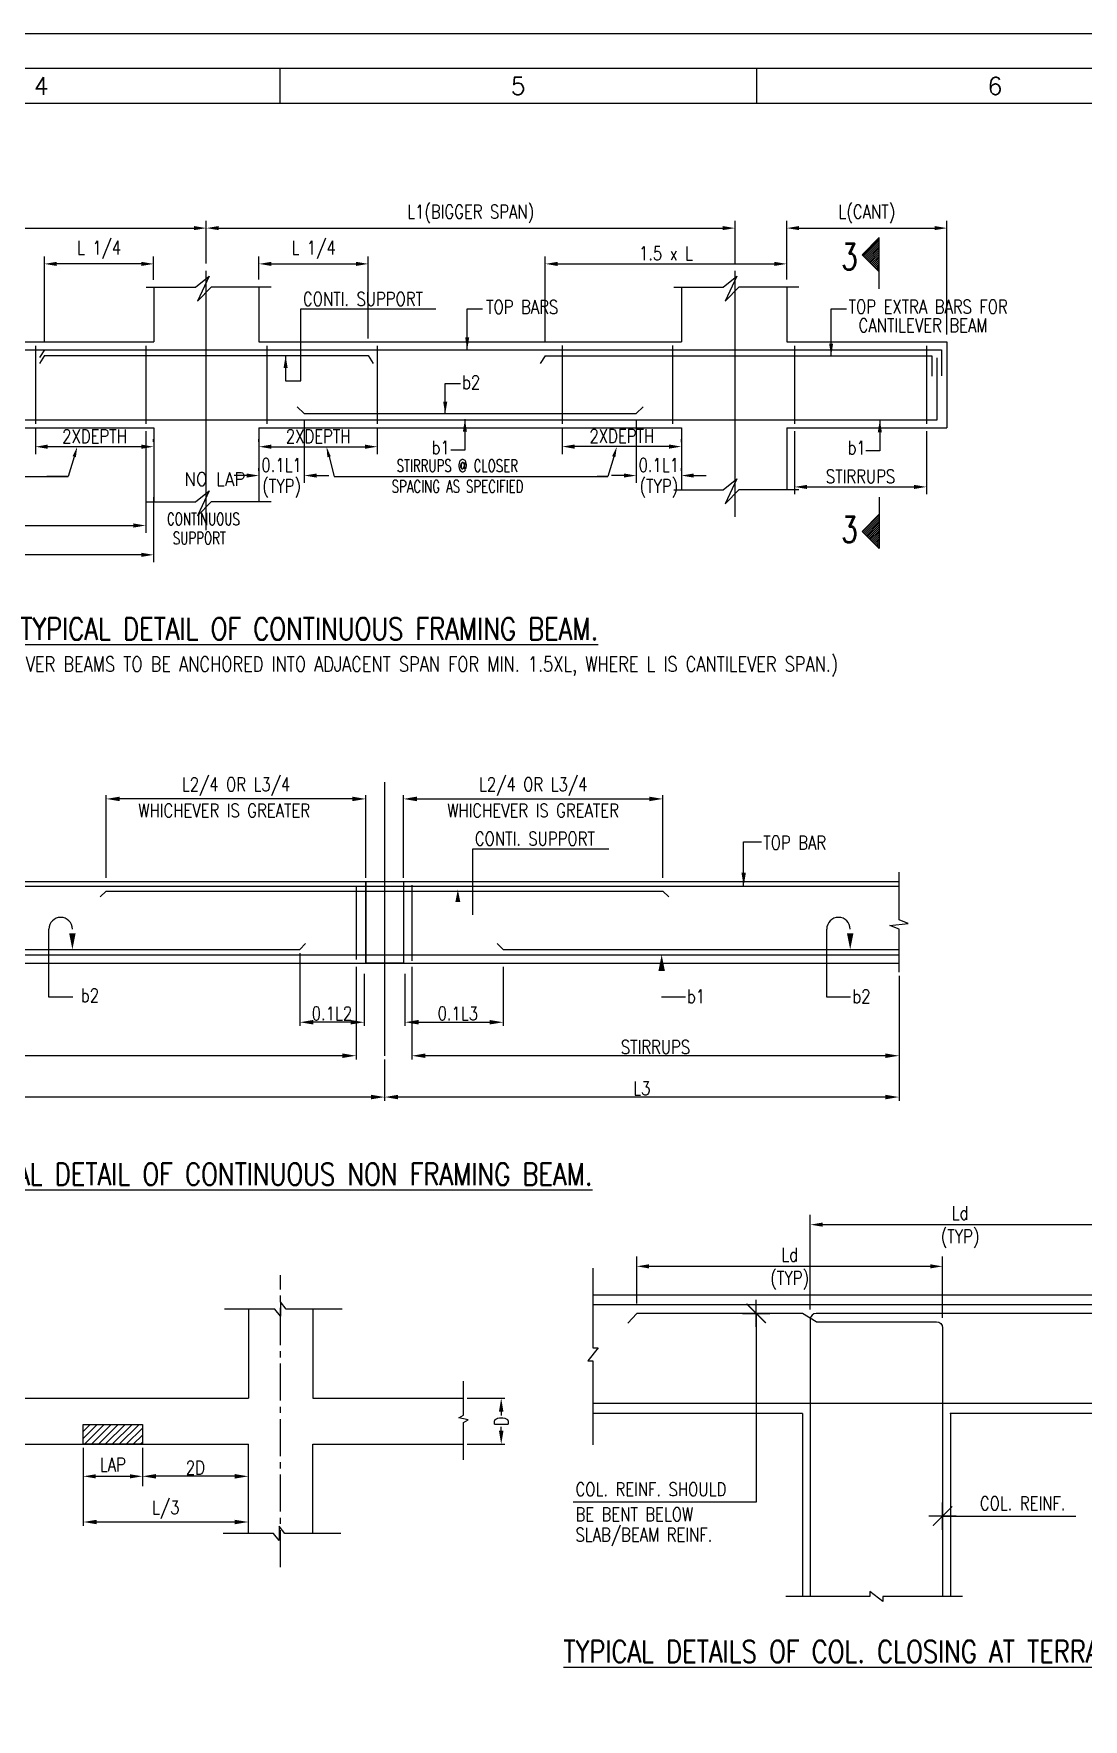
# Model space of a CAD drawing. Extents: x 455722 to 896904, y -439105 to -272741.
# Drawn here: x 545775 to 567041, y -306901 to -272741 of the extents above; entities that cross this region are included whole.
import ezdxf
from ezdxf.enums import TextEntityAlignment as Align
from ezdxf.lldxf.tags import DXFTag

# ---------------------------------------------------------------- set-up
doc = ezdxf.new("R2010")
doc.units = 0
doc.header["$LTSCALE"] = 500
doc.header["$MEASUREMENT"] = 0
doc.linetypes.add('CENTER2', pattern=[1.125, 0.75, -0.125, 0.125, -0.125])
doc.layers.get('DEFPOINTS').update_dxf_attribs({"color": 4})
for name, color, linetype in [('08', 4, 'Continuous'), ('BEAM', 4, 'Continuous'), ('BRAKE LINE', 8, 'Continuous'), ('CEN', 8, 'CENTER'), ('col & circal', 8, 'CENTER2'), ('CUTOUT2', 9, 'Continuous'), ('DIM', 5, 'Continuous'), ('hat', 8, 'Continuous'), ('LINK', 2, 'Continuous'), ('NO. SECTION', 1, 'Continuous'), ('PNA', 10, 'Continuous'), ('S-COLUMN', 1, 'Continuous'), ('S-CONCRET LINE', 4, 'Continuous'), ('S-DIM-1', 5, 'Continuous'), ('S-REINFORCEMENT', 6, 'Continuous'), ('S-SCHEDULE', 2, 'Continuous'), ('S-TEXT-1', 4, 'Continuous'), ('S-TITLE', 6, 'Continuous'), ('TEXT1', 2, 'Continuous'), ('TXT', 4, 'Continuous')]:
    doc.layers.add(name, color=color, linetype=linetype)
doc.styles.add('ROMANS', font='simplex.shx', dxfattribs={"width": 0.8, "height": 275, "bigfont": 'bigfont.shx'})
doc.styles.add('ROMENT', font='simplex.shx', dxfattribs={"bigfont": 'bigfont.shx'})
tags = doc.linetypes.add('CENTER', pattern=[2, 1.25, -0.25, 0.25, -0.25]).pattern_tags.tags
tags[10:11] = [DXFTag(74, 4), DXFTag(75, 0), DXFTag(340, '0'), DXFTag(46, 1.0), DXFTag(50, 0.0), DXFTag(44, 0.0), DXFTag(45, 0.0)]
tags[8:9] = [DXFTag(74, 4), DXFTag(75, 0), DXFTag(340, '0'), DXFTag(46, 1.0), DXFTag(50, 0.0), DXFTag(44, 0.0), DXFTag(45, 0.0)]
tags[6:7] = [DXFTag(74, 4), DXFTag(75, 0), DXFTag(340, '0'), DXFTag(46, 1.0), DXFTag(50, 0.0), DXFTag(44, 0.0), DXFTag(45, 0.0)]
tags[4:5] = [DXFTag(74, 4), DXFTag(75, 0), DXFTag(340, '0'), DXFTag(46, 1.0), DXFTag(50, 0.0), DXFTag(44, 0.0), DXFTag(45, 0.0)]
doc.dimstyles.new('Copy of INT2TIMES', dxfattribs={"dimtxt": 300, "dimasz": 275, "dimexe": 75, "dimexo": 75, "dimgap": 40, "dimtad": 1, "dimdec": 0, "dimlfac": 0.5, "dimrnd": 5, "dimzin": 0, "dimdsep": 46, "dimtxsty": 'ROMANS', "dimcen": -1, "dimclrd": 5, "dimclre": 5, "dimclrt": 4, "dimadec": 0, "dimazin": 0, "dimtfac": 1, "dimtdec": 0, "dimtix": 1, "dimtofl": 0, "dimtmove": 2, "dimatfit": 3, "dimfxl": 0, "dimtolj": 1, "dimtzin": 0, "dimarcsym": 0})
doc.dimstyles.new('dim100', dxfattribs={"dimtxt": 250, "dimasz": 250, "dimexe": 200, "dimexo": 200, "dimgap": 100, "dimtad": 1, "dimdec": 0, "dimzin": 0, "dimdsep": 46, "dimtxsty": 'ROMANS', "dimcen": 0, "dimclrd": 5, "dimclre": 5, "dimclrt": 4, "dimadec": 0, "dimazin": 0, "dimtfac": 1, "dimtdec": 0, "dimtix": 1, "dimtofl": 0, "dimtmove": 2, "dimatfit": 3, "dimfxl": 0, "dimtolj": 1, "dimtzin": 0, "dimlwd": -1, "dimlwe": -1, "dimarcsym": 0})
doc.dimstyles.new('dim25', dxfattribs={"dimtxt": 250, "dimasz": 250, "dimexe": 200, "dimexo": 200, "dimgap": 100, "dimtad": 1, "dimdec": 0, "dimlfac": 0.25, "dimzin": 0, "dimdsep": 46, "dimtxsty": 'ROMANS', "dimcen": 0, "dimclrd": 5, "dimclre": 5, "dimclrt": 4, "dimadec": 0, "dimazin": 0, "dimtfac": 1, "dimtdec": 0, "dimtix": 1, "dimtofl": 0, "dimtmove": 2, "dimatfit": 3, "dimfxl": 0, "dimtolj": 1, "dimtzin": 0, "dimlwd": -1, "dimlwe": -1, "dimarcsym": 0})
doc.dimstyles.new('INT$7', dxfattribs={"dimtxt": 9, "dimasz": 8, "dimexe": 8, "dimexo": 3, "dimgap": 2, "dimtad": 1, "dimdec": 0, "dimzin": 0, "dimdsep": 46, "dimtxsty": 'ROMANS', "dimblk": 'DIMTICK', "dimcen": -0.25, "dimclrd": 5, "dimclre": 5, "dimclrt": 4, "dimadec": 0, "dimazin": 0, "dimtfac": 1, "dimtdec": 0, "dimtix": 1, "dimtofl": 0, "dimtmove": 2, "dimatfit": 3, "dimldrblk": 'DIMTICK', "dimfxl": 0, "dimtolj": 1, "dimtzin": 0, "dimarcsym": 0})
doc.dimstyles.new('INT1', dxfattribs={"dimtxt": 250, "dimasz": 250, "dimexe": 150, "dimexo": 60, "dimgap": 75, "dimtad": 1, "dimdec": 0, "dimzin": 0, "dimdsep": 46, "dimtxsty": 'ROMANS', "dimcen": -250, "dimclrd": 5, "dimclre": 5, "dimclrt": 4, "dimadec": 0, "dimazin": 0, "dimtfac": 1, "dimtdec": 0, "dimtix": 1, "dimtofl": 0, "dimtmove": 2, "dimatfit": 3, "dimfxl": 0, "dimtolj": 1, "dimtzin": 0, "dimarcsym": 0})

# ---------------------------------------------------------------- blocks, each defined once
blk = doc.blocks.new('A1')
at = {"flags": 128}
blk.add_lwpolyline([(0, 0), (82779, 0), (82779, 58231), (0, 58231)], close=True, dxfattribs=at)
at = {"layer": 'PNA'}
for p, q in [((27921, 57739), (27921, 57247)), ((34655, 57739), (34655, 57247))]:
    blk.add_line(p, q, dxfattribs=at)
at = {"layer": 'PNA', "color": 1}
for points in [[(984, 492), (82287, 492), (82287, 57739), (984, 57739)], [(1969, 984), (81794, 984), (81794, 57247), (1969, 57247)]]:
    blk.add_lwpolyline(points, close=True, dxfattribs=at)
at = {"layer": 'PNA', "style": 'ROMANS'}
for s, p in [('4', (24555, 57493)), ('5', (31289, 57493)), ('6', (38023, 57493))]:
    blk.add_text(s, height=246, dxfattribs=at).set_placement(p, align=Align.MIDDLE)
blk = doc.blocks.new('*D18')
at = {"layer": 'DEFPOINTS', "color": 0, "ltscale": 2}
for p in [(536346, -292942), (552884, -293454), (536346, -294291)]:
    blk.add_point(p, dxfattribs=at)
at = {"layer": 'DIM', "color": 5, "lineweight": -2, "ltscale": 2}
for p, q in [((536346, -293017), (536346, -294366)), ((552884, -293529), (552884, -294366)), ((552609, -294291), (536621, -294291))]:
    blk.add_line(p, q, dxfattribs=at)
at = {"layer": 'DIM', "color": 5, "ltscale": 2}
for points in [[(536621, -294245), (536621, -294337), (536346, -294291)], [(552609, -294245), (552609, -294337), (552884, -294291)]]:
    blk.add_solid(points, dxfattribs=at)
at = {"layer": 'DIM', "color": 4, "ltscale": 2, "insert": (544615, -294114), "char_height": 275, "attachment_point": 5, "style": 'ROMANS'}
blk.add_mtext('\\A1;L2', dxfattribs=at)
blk = doc.blocks.new('*D19')
at = {"layer": 'DEFPOINTS', "color": 0, "ltscale": 2}
for p in [(536945, -291526), (552305, -291575), (536945, -293454)]:
    blk.add_point(p, dxfattribs=at)
at = {"layer": 'DIM', "color": 5, "lineweight": -2, "ltscale": 2}
for p, q in [((536945, -291601), (536945, -293529)), ((552305, -291650), (552305, -293529)), ((552030, -293454), (537220, -293454))]:
    blk.add_line(p, q, dxfattribs=at)
at = {"layer": 'DIM', "color": 5, "ltscale": 2}
for points in [[(537220, -293408), (537220, -293499), (536945, -293454)], [(552030, -293408), (552030, -293499), (552305, -293454)]]:
    blk.add_solid(points, dxfattribs=at)
at = {"layer": 'DIM', "color": 4, "ltscale": 2, "insert": (544625, -293276), "char_height": 275, "attachment_point": 5, "style": 'ROMANS'}
blk.add_mtext('\\A1;STIRRUPS', dxfattribs=at)
blk = doc.blocks.new('*D20')
at = {"layer": 'DEFPOINTS', "color": 0, "ltscale": 2}
for p in [(553297, -291718), (555287, -291575), (555287, -292775)]:
    blk.add_point(p, dxfattribs=at)
at = {"layer": 'DIM', "color": 5, "lineweight": -2, "ltscale": 2}
for p, q in [((555287, -291650), (555287, -292850)), ((553297, -291793), (553297, -292850)), ((553572, -292775), (555012, -292775))]:
    blk.add_line(p, q, dxfattribs=at)
at = {"layer": 'DIM', "color": 5, "ltscale": 2}
for points in [[(553572, -292729), (553572, -292820), (553297, -292775)], [(555012, -292729), (555012, -292820), (555287, -292775)]]:
    blk.add_solid(points, dxfattribs=at)
at = {"layer": 'DIM', "color": 4, "ltscale": 2, "insert": (554292, -292597), "char_height": 275, "attachment_point": 5, "style": 'ROMANS'}
blk.add_mtext('\\A1;{\\A1; 0.1L3}', dxfattribs=at)
blk = doc.blocks.new('*D21')
at = {"layer": 'DEFPOINTS', "color": 0, "ltscale": 2}
for p in [(551164, -291299), (552471, -291718), (551164, -292775)]:
    blk.add_point(p, dxfattribs=at)
at = {"layer": 'DIM', "color": 5, "lineweight": -2, "ltscale": 2}
for p, q in [((551164, -291374), (551164, -292850)), ((552471, -291793), (552471, -292850)), ((552196, -292775), (551439, -292775))]:
    blk.add_line(p, q, dxfattribs=at)
at = {"layer": 'DIM', "color": 5, "ltscale": 2}
for points in [[(551439, -292729), (551439, -292820), (551164, -292775)], [(552196, -292729), (552196, -292820), (552471, -292775)]]:
    blk.add_solid(points, dxfattribs=at)
at = {"layer": 'DIM', "color": 4, "ltscale": 2, "insert": (551817, -292597), "char_height": 275, "attachment_point": 5, "style": 'ROMANS'}
blk.add_mtext('\\A1;{\\A1;0.1L2}', dxfattribs=at)
blk = doc.blocks.new('*D22')
at = {"layer": 'DEFPOINTS', "color": 0, "ltscale": 2}
for p in [(553437, -291575), (563308, -291757), (553437, -293454)]:
    blk.add_point(p, dxfattribs=at)
at = {"layer": 'DIM', "color": 5, "lineweight": -2, "ltscale": 2}
for p, q in [((553437, -291650), (553437, -293529)), ((563308, -291832), (563308, -293529)), ((563033, -293454), (553712, -293454))]:
    blk.add_line(p, q, dxfattribs=at)
at = {"layer": 'DIM', "color": 5, "ltscale": 2}
for points in [[(553712, -293408), (553712, -293499), (553437, -293454)], [(563033, -293408), (563033, -293499), (563308, -293454)]]:
    blk.add_solid(points, dxfattribs=at)
at = {"layer": 'DIM', "color": 4, "ltscale": 2, "insert": (558373, -293276), "char_height": 275, "attachment_point": 5, "style": 'ROMANS'}
blk.add_mtext('\\A1;STIRRUPS', dxfattribs=at)
blk = doc.blocks.new('*D23')
at = {"layer": 'DEFPOINTS', "color": 0, "ltscale": 2}
for p in [(563308, -291757), (552884, -293454), (552884, -294291)]:
    blk.add_point(p, dxfattribs=at)
at = {"layer": 'DIM', "color": 5, "lineweight": -2, "ltscale": 2}
for p, q in [((563308, -291832), (563308, -294366)), ((552884, -293529), (552884, -294366)), ((563033, -294291), (553159, -294291))]:
    blk.add_line(p, q, dxfattribs=at)
at = {"layer": 'DIM', "color": 5, "ltscale": 2}
for points in [[(553159, -294245), (553159, -294337), (552884, -294291)], [(563033, -294245), (563033, -294337), (563308, -294291)]]:
    blk.add_solid(points, dxfattribs=at)
at = {"layer": 'DIM', "color": 4, "ltscale": 2, "insert": (558096, -294114), "char_height": 275, "attachment_point": 5, "style": 'ROMANS'}
blk.add_mtext('\\A1;L3', dxfattribs=at)
blk = doc.blocks.new('*D31')
at = {"layer": 'DEFPOINTS', "color": 0}
for p in [(547244, -288249), (547244, -289921), (552504, -289921)]:
    blk.add_point(p, dxfattribs=at)
at = {"layer": 'TXT', "color": 5, "lineweight": -2}
for p, q in [((547244, -289846), (547244, -288174)), ((552229, -288249), (547519, -288249)), ((552504, -289846), (552504, -288174))]:
    blk.add_line(p, q, dxfattribs=at)
at = {"layer": 'TXT', "color": 5}
for points in [[(547519, -288203), (547519, -288295), (547244, -288249)], [(552229, -288203), (552229, -288295), (552504, -288249)]]:
    blk.add_solid(points, dxfattribs=at)
at = {"layer": 'TXT', "color": 4, "insert": (549874, -288000), "char_height": 275, "attachment_point": 5, "style": 'ROMANS'}
blk.add_mtext('\\A1;L2/4 OR L3/4', dxfattribs=at)
blk = doc.blocks.new('*D32')
at = {"layer": 'DEFPOINTS', "color": 0, "ltscale": 2}
for p in [(558524, -288249), (553264, -289921), (558524, -289921)]:
    blk.add_point(p, dxfattribs=at)
at = {"layer": 'DIM', "color": 5, "lineweight": -2, "ltscale": 2}
for p, q in [((553264, -289846), (553264, -288174)), ((553539, -288249), (558249, -288249)), ((558524, -289846), (558524, -288174))]:
    blk.add_line(p, q, dxfattribs=at)
at = {"layer": 'DIM', "color": 5, "ltscale": 2}
for points in [[(553539, -288203), (553539, -288295), (553264, -288249)], [(558249, -288203), (558249, -288295), (558524, -288249)]]:
    blk.add_solid(points, dxfattribs=at)
at = {"layer": 'DIM', "color": 4, "ltscale": 2, "insert": (555894, -288000), "char_height": 275, "attachment_point": 5, "style": 'ROMANS'}
blk.add_mtext('\\A1;L2/4 OR L3/4', dxfattribs=at)
blk = doc.blocks.new('*D67')
at = {"layer": 'DEFPOINTS', "color": 0}
for p in [(559984, -276681), (549272, -277550), (559984, -277550)]:
    blk.add_point(p, dxfattribs=at)
at = {"layer": 'DIM', "color": 5, "lineweight": -2}
for p, q in [((549272, -277400), (549272, -276531)), ((549522, -276681), (559734, -276681)), ((559984, -277400), (559984, -276531))]:
    blk.add_line(p, q, dxfattribs=at)
at = {"layer": 'DIM', "color": 5}
for points in [[(549522, -276639), (549522, -276722), (549272, -276681)], [(559734, -276639), (559734, -276722), (559984, -276681)]]:
    blk.add_solid(points, dxfattribs=at)
at = {"layer": 'DIM', "color": 4, "insert": (554628, -276396), "char_height": 275, "attachment_point": 5, "style": 'ROMANS'}
blk.add_mtext('\\A1;L1(BIGGER SPAN)', dxfattribs=at)
blk = doc.blocks.new('*D68')
at = {"layer": 'DEFPOINTS', "color": 0}
for p in [(552554, -277406), (550339, -277872), (552554, -279066)]:
    blk.add_point(p, dxfattribs=at)
at = {"layer": 'DIM', "color": 5, "lineweight": -2}
for p, q in [((550339, -277722), (550339, -277256)), ((552554, -278916), (552554, -277256)), ((550589, -277406), (552304, -277406))]:
    blk.add_line(p, q, dxfattribs=at)
at = {"layer": 'DIM', "color": 5}
for points in [[(550589, -277365), (550589, -277448), (550339, -277406)], [(552304, -277365), (552304, -277448), (552554, -277406)]]:
    blk.add_solid(points, dxfattribs=at)
at = {"layer": 'DIM', "color": 4, "insert": (551446, -277122), "char_height": 275, "attachment_point": 5, "style": 'ROMANS'}
blk.add_mtext('\\A1;L 1/4', dxfattribs=at)
blk = doc.blocks.new('*D70')
at = {"layer": 'DEFPOINTS', "color": 0}
for p in [(545990, -277406), (548205, -277879), (545990, -279146)]:
    blk.add_point(p, dxfattribs=at)
at = {"layer": 'DIM', "color": 5, "lineweight": -2}
for p, q in [((545990, -278996), (545990, -277256)), ((548205, -277729), (548205, -277256)), ((547955, -277406), (546240, -277406))]:
    blk.add_line(p, q, dxfattribs=at)
at = {"layer": 'DIM', "color": 5}
for points in [[(546240, -277365), (546240, -277448), (545990, -277406)], [(547955, -277365), (547955, -277448), (548205, -277406)]]:
    blk.add_solid(points, dxfattribs=at)
at = {"layer": 'DIM', "color": 4, "insert": (547098, -277122), "char_height": 275, "attachment_point": 5, "style": 'ROMANS'}
blk.add_mtext('\\A1;L 1/4', dxfattribs=at)
blk = doc.blocks.new('*D71')
at = {"layer": 'DEFPOINTS', "color": 0}
for p in [(539067, -281983), (548205, -281983), (539067, -283302)]:
    blk.add_point(p, dxfattribs=at)
at = {"layer": 'DIM', "color": 5, "lineweight": -2}
for p, q in [((539067, -282133), (539067, -283452)), ((548205, -282133), (548205, -283452)), ((547955, -283302), (539317, -283302))]:
    blk.add_line(p, q, dxfattribs=at)
at = {"layer": 'DIM', "color": 5}
for points in [[(539317, -283261), (539317, -283344), (539067, -283302)], [(547955, -283261), (547955, -283344), (548205, -283302)]]:
    blk.add_solid(points, dxfattribs=at)
at = {"layer": 'DIM', "color": 4, "insert": (543636, -283090), "char_height": 275, "attachment_point": 5, "style": 'ROMANS'}
blk.add_mtext('\\A1;CLEAR SPAN', dxfattribs=at)
blk = doc.blocks.new('*D72')
at = {"layer": 'DEFPOINTS', "color": 0}
for p in [(539227, -280648), (548045, -280648), (548045, -282708)]:
    blk.add_point(p, dxfattribs=at)
at = {"layer": 'DIM', "color": 5, "lineweight": -2}
for p, q in [((539227, -280798), (539227, -282858)), ((548045, -280798), (548045, -282858)), ((539477, -282708), (547795, -282708))]:
    blk.add_line(p, q, dxfattribs=at)
at = {"layer": 'DIM', "color": 5}
for points in [[(539477, -282666), (539477, -282750), (539227, -282708)], [(547795, -282666), (547795, -282750), (548045, -282708)]]:
    blk.add_solid(points, dxfattribs=at)
at = {"layer": 'DIM', "color": 4, "insert": (543636, -282496), "char_height": 275, "attachment_point": 5, "style": 'ROMANS'}
blk.add_mtext('\\A1;STIRRUPS', dxfattribs=at)
blk = doc.blocks.new('*D75')
at = {"layer": 'DEFPOINTS', "color": 0}
for p in [(545808, -280577), (545808, -281111), (548205, -281165)]:
    blk.add_point(p, dxfattribs=at)
at = {"layer": 'DIM', "color": 5, "lineweight": -2}
for p, q in [((545808, -280727), (545808, -281261)), ((547955, -281111), (546058, -281111)), ((548205, -281015), (548205, -280961))]:
    blk.add_line(p, q, dxfattribs=at)
at = {"layer": 'DIM', "color": 5}
for points in [[(546058, -281069), (546058, -281153), (545808, -281111)], [(547955, -281069), (547955, -281153), (548205, -281111)]]:
    blk.add_solid(points, dxfattribs=at)
at = {"layer": 'DIM', "color": 4, "insert": (547007, -280899), "char_height": 275, "attachment_point": 5, "style": 'ROMANS'}
blk.add_mtext('\\A1;2XDEPTH', dxfattribs=at)
blk = doc.blocks.new('*D76')
at = {"layer": 'DEFPOINTS', "color": 0}
for p in [(549272, -276681), (538001, -277550), (549272, -277550)]:
    blk.add_point(p, dxfattribs=at)
at = {"layer": 'DIM', "color": 5, "lineweight": -2}
for p, q in [((538001, -277400), (538001, -276531)), ((538251, -276681), (549022, -276681)), ((549272, -277400), (549272, -276531))]:
    blk.add_line(p, q, dxfattribs=at)
at = {"layer": 'DIM', "color": 5}
for points in [[(538251, -276639), (538251, -276722), (538001, -276681)], [(549022, -276639), (549022, -276722), (549272, -276681)]]:
    blk.add_solid(points, dxfattribs=at)
at = {"layer": 'DIM', "color": 4, "insert": (543636, -276468), "char_height": 275, "attachment_point": 5, "style": 'ROMANS'}
blk.add_mtext('\\A1;L2', dxfattribs=at)
blk = doc.blocks.new('*D77')
at = {"layer": 'DEFPOINTS', "color": 0}
for p in [(564279, -276681), (561031, -277872), (564279, -278984)]:
    blk.add_point(p, dxfattribs=at)
at = {"layer": 'DIM', "color": 5, "lineweight": -2}
for p, q in [((561031, -277722), (561031, -276531)), ((561281, -276681), (564029, -276681)), ((564279, -278834), (564279, -276531))]:
    blk.add_line(p, q, dxfattribs=at)
at = {"layer": 'DIM', "color": 5}
for points in [[(561281, -276639), (561281, -276722), (561031, -276681)], [(564029, -276639), (564029, -276722), (564279, -276681)]]:
    blk.add_solid(points, dxfattribs=at)
at = {"layer": 'DIM', "color": 4, "insert": (562655, -276396), "char_height": 275, "attachment_point": 5, "style": 'ROMANS'}
blk.add_mtext('\\A1;L(CANT)', dxfattribs=at)
blk = doc.blocks.new('*D78')
at = {"layer": 'DEFPOINTS', "color": 0}
for p in [(561191, -280648), (563864, -280648), (563864, -281926)]:
    blk.add_point(p, dxfattribs=at)
at = {"layer": 'DIM', "color": 5, "lineweight": -2}
for p, q in [((561191, -280798), (561191, -282076)), ((563864, -280798), (563864, -282076)), ((561441, -281926), (563614, -281926))]:
    blk.add_line(p, q, dxfattribs=at)
at = {"layer": 'DIM', "color": 5}
for points in [[(561441, -281885), (561441, -281968), (561191, -281926)], [(563614, -281885), (563614, -281968), (563864, -281926)]]:
    blk.add_solid(points, dxfattribs=at)
at = {"layer": 'DIM', "color": 4, "insert": (562528, -281714), "char_height": 275, "attachment_point": 5, "style": 'ROMANS'}
blk.add_mtext('\\A1;STIRRUPS', dxfattribs=at)
blk = doc.blocks.new('*D79')
at = {"layer": 'DEFPOINTS', "color": 0}
for p in [(561031, -277406), (561031, -277872), (556138, -279144)]:
    blk.add_point(p, dxfattribs=at)
at = {"layer": 'DIM', "color": 5, "lineweight": -2}
for p, q in [((556138, -278994), (556138, -277256)), ((561031, -277722), (561031, -277256)), ((556388, -277406), (560781, -277406))]:
    blk.add_line(p, q, dxfattribs=at)
at = {"layer": 'DIM', "color": 5}
for points in [[(556388, -277365), (556388, -277448), (556138, -277406)], [(560781, -277365), (560781, -277448), (561031, -277406)]]:
    blk.add_solid(points, dxfattribs=at)
at = {"layer": 'DIM', "color": 4, "insert": (558584, -277194), "char_height": 275, "attachment_point": 5, "style": 'ROMANS'}
blk.add_mtext('\\A1;1.5 x L', dxfattribs=at)
blk = doc.blocks.new('*D80')
at = {"layer": 'DEFPOINTS', "color": 0}
for p in [(556482, -280575), (556482, -281109), (558898, -281167)]:
    blk.add_point(p, dxfattribs=at)
at = {"layer": 'DIM', "color": 5, "lineweight": -2}
for p, q in [((556482, -280725), (556482, -281259)), ((558648, -281109), (556732, -281109)), ((558898, -281017), (558898, -280959))]:
    blk.add_line(p, q, dxfattribs=at)
at = {"layer": 'DIM', "color": 5}
for points in [[(556732, -281067), (556732, -281151), (556482, -281109)], [(558648, -281067), (558648, -281151), (558898, -281109)]]:
    blk.add_solid(points, dxfattribs=at)
at = {"layer": 'DIM', "color": 4, "insert": (557690, -280896), "char_height": 275, "attachment_point": 5, "style": 'ROMANS'}
blk.add_mtext('\\A1;2XDEPTH', dxfattribs=at)
blk = doc.blocks.new('*D81')
at = {"layer": 'DEFPOINTS', "color": 0}
for p in [(552736, -280577), (552736, -281111), (550339, -281165)]:
    blk.add_point(p, dxfattribs=at)
at = {"layer": 'DIM', "color": 5, "lineweight": -2}
for p, q in [((552736, -280727), (552736, -281261)), ((550339, -281015), (550339, -280961)), ((550589, -281111), (552486, -281111))]:
    blk.add_line(p, q, dxfattribs=at)
at = {"layer": 'DIM', "color": 5}
for points in [[(550589, -281069), (550589, -281153), (550339, -281111)], [(552486, -281069), (552486, -281153), (552736, -281111)]]:
    blk.add_solid(points, dxfattribs=at)
at = {"layer": 'DIM', "color": 4, "insert": (551538, -280899), "char_height": 275, "attachment_point": 5, "style": 'ROMANS'}
blk.add_mtext('\\A1;2XDEPTH', dxfattribs=at)
blk = doc.blocks.new('*D87')
at = {"layer": 'DEFPOINTS', "color": 0}
for p in [(551255, -280438), (550339, -281749), (551255, -281696)]:
    blk.add_point(p, dxfattribs=at)
at = {"layer": 'DIM', "color": 5, "lineweight": -2}
for p, q in [((551255, -280588), (551255, -281846)), ((550089, -281696), (549839, -281696)), ((550339, -281599), (550339, -281546)), ((551505, -281696), (551755, -281696))]:
    blk.add_line(p, q, dxfattribs=at)
at = {"layer": 'DIM', "color": 5}
for points in [[(550089, -281654), (550089, -281737), (550339, -281696)], [(551505, -281654), (551505, -281737), (551255, -281696)]]:
    blk.add_solid(points, dxfattribs=at)
at = {"layer": 'DIM', "color": 4, "char_height": 275, "style": 'ROMANS'}
for s, insert, attachment_point in [('\\A1;0.1L1', (550797, -281621), 8), ('\\A1;(TYP)', (550797, -281771), 2)]:
    blk.add_mtext(s, dxfattribs=dict(at, insert=insert, attachment_point=attachment_point))
blk = doc.blocks.new('*D88')
at = {"layer": 'DEFPOINTS', "color": 0}
for p in [(557982, -280438), (557982, -281696), (558898, -281749)]:
    blk.add_point(p, dxfattribs=at)
at = {"layer": 'DIM', "color": 5, "lineweight": -2}
for p, q in [((557982, -280588), (557982, -281846)), ((557732, -281696), (557482, -281696)), ((558898, -281599), (558898, -281546)), ((559148, -281696), (559398, -281696))]:
    blk.add_line(p, q, dxfattribs=at)
at = {"layer": 'DIM', "color": 5}
for points in [[(557732, -281654), (557732, -281737), (557982, -281696)], [(559148, -281654), (559148, -281737), (558898, -281696)]]:
    blk.add_solid(points, dxfattribs=at)
at = {"layer": 'DIM', "color": 4, "char_height": 275, "style": 'ROMANS'}
for s, insert, attachment_point in [('\\A1;0.1L1', (558440, -281621), 8), ('\\A1;(TYP)', (558440, -281771), 2)]:
    blk.add_mtext(s, dxfattribs=dict(at, insert=insert, attachment_point=attachment_point))
blk = doc.blocks.new('DIMTICK')
for p, q in [((-1, 0), (1, 0)), ((0, 1), (0, -1))]:
    blk.add_line(p, q)
at = {"color": 2, "const_width": 0.1}
blk.add_lwpolyline([(0.71, 0.71), (-0.71, -0.71)], dxfattribs=at)
blk = doc.blocks.new('*D132')
at = {"layer": 'DEFPOINTS', "color": 0, "ltscale": 2}
for p in [(554483, -300394), (555247, -300394), (554483, -301327)]:
    blk.add_point(p, dxfattribs=at)
at = {"layer": 'DIM', "color": 5, "lineweight": -2, "ltscale": 2}
for p, q in [((554558, -300394), (555322, -300394)), ((555247, -300669), (555247, -300747)), ((555247, -301052), (555247, -300974)), ((554558, -301327), (555322, -301327))]:
    blk.add_line(p, q, dxfattribs=at)
at = {"layer": 'DIM', "color": 5, "ltscale": 2}
for points in [[(555201, -300669), (555293, -300669), (555247, -300394)], [(555201, -301052), (555293, -301052), (555247, -301327)]]:
    blk.add_solid(points, dxfattribs=at)
at = {"layer": 'DIM', "color": 4, "ltscale": 2, "insert": (555247, -300861), "char_height": 275, "attachment_point": 5, "rotation": 90, "style": 'ROMANS'}
blk.add_mtext('\\A1;{D}', dxfattribs=at)
blk = doc.blocks.new('*D133')
at = {"layer": 'DEFPOINTS', "color": 0, "ltscale": 2}
for p in [(547978, -301327), (550123, -301327), (547978, -301977)]:
    blk.add_point(p, dxfattribs=at)
at = {"layer": 'DIM', "color": 5, "lineweight": -2, "ltscale": 2}
for p, q in [((547978, -301402), (547978, -302052)), ((550123, -301402), (550123, -302052)), ((549848, -301977), (548253, -301977))]:
    blk.add_line(p, q, dxfattribs=at)
at = {"layer": 'DIM', "color": 5, "ltscale": 2}
for points in [[(548253, -301931), (548253, -302023), (547978, -301977)], [(549848, -301931), (549848, -302023), (550123, -301977)]]:
    blk.add_solid(points, dxfattribs=at)
at = {"layer": 'DIM', "color": 4, "ltscale": 2, "insert": (549050, -301800), "char_height": 275, "attachment_point": 5, "style": 'ROMANS'}
blk.add_mtext('\\A1;{2D}', dxfattribs=at)
blk = doc.blocks.new('*D134')
at = {"layer": 'DEFPOINTS', "color": 0}
for p in [(546778, -301327), (547978, -301327), (547978, -301977)]:
    blk.add_point(p, dxfattribs=at)
at = {"layer": 'S-DIM-1', "color": 5}
for p, q in [((546778, -301527), (546778, -302177)), ((547978, -301527), (547978, -302177)), ((547028, -301977), (547728, -301977))]:
    blk.add_line(p, q, dxfattribs=at)
for points in [[(547028, -301936), (547028, -302019), (546778, -301977)], [(547728, -301936), (547728, -302019), (547978, -301977)]]:
    blk.add_solid(points, dxfattribs=at)
at = {"layer": 'S-DIM-1', "color": 4, "insert": (547378, -301740), "char_height": 275, "attachment_point": 5, "style": 'ROMANS'}
blk.add_mtext('\\A1;LAP', dxfattribs=at)
blk = doc.blocks.new('*D135')
at = {"layer": 'DEFPOINTS', "color": 0, "ltscale": 2}
for p in [(546778, -301327), (550123, -302102), (546778, -302903)]:
    blk.add_point(p, dxfattribs=at)
at = {"layer": 'DIM', "color": 5, "lineweight": -2, "ltscale": 2}
for p, q in [((546778, -301402), (546778, -302978)), ((550123, -302177), (550123, -302978)), ((549848, -302903), (547053, -302903))]:
    blk.add_line(p, q, dxfattribs=at)
at = {"layer": 'DIM', "color": 5, "ltscale": 2}
for points in [[(547053, -302858), (547053, -302949), (546778, -302903)], [(549848, -302858), (549848, -302949), (550123, -302903)]]:
    blk.add_solid(points, dxfattribs=at)
at = {"layer": 'DIM', "color": 4, "ltscale": 2, "insert": (548450, -302654), "char_height": 275, "attachment_point": 5, "style": 'ROMANS'}
blk.add_mtext('\\A1;L/3', dxfattribs=at)
blk = doc.blocks.new('*D169')
at = {"layer": 'DEFPOINTS', "color": 0}
for p in [(557992, -297722), (557992, -298674), (564189, -298967)]:
    blk.add_point(p, dxfattribs=at)
at = {"layer": 'DIM', "color": 5}
for p, q in [((557992, -298474), (557992, -297522)), ((564189, -298767), (564189, -297522)), ((563939, -297722), (558242, -297722))]:
    blk.add_line(p, q, dxfattribs=at)
for points in [[(558242, -297680), (558242, -297764), (557992, -297722)], [(563939, -297680), (563939, -297764), (564189, -297722)]]:
    blk.add_solid(points, dxfattribs=at)
at = {"layer": 'DIM', "color": 4, "char_height": 275, "style": 'ROMANS'}
for s, insert, attachment_point in [('\\A1;Ld', (561091, -297622), 8), ('\\A1;(TYP)', (561091, -297822), 2)]:
    blk.add_mtext(s, dxfattribs=dict(at, insert=insert, attachment_point=attachment_point))
blk = doc.blocks.new('*D170')
at = {"layer": 'DEFPOINTS', "color": 0}
for p in [(567579, -296877), (561509, -298794), (567579, -298674)]:
    blk.add_point(p, dxfattribs=at)
at = {"layer": 'DIM', "color": 5}
for p, q in [((561509, -298594), (561509, -296677)), ((567579, -298474), (567579, -296677)), ((561759, -296877), (567329, -296877))]:
    blk.add_line(p, q, dxfattribs=at)
for points in [[(561759, -296835), (561759, -296918), (561509, -296877)], [(567329, -296835), (567329, -296918), (567579, -296877)]]:
    blk.add_solid(points, dxfattribs=at)
at = {"layer": 'DIM', "color": 4, "char_height": 275, "style": 'ROMANS'}
for s, insert, attachment_point in [('\\A1;Ld', (564544, -296777), 8), ('\\A1;(TYP)', (564544, -296977), 2)]:
    blk.add_mtext(s, dxfattribs=dict(at, insert=insert, attachment_point=attachment_point))

msp = doc.modelspace()

# ---------------------------------------------------------------- hatches: boundary and pattern name
at = {"layer": 'BEAM'}
h = msp.add_hatch(dxfattribs=at)
h.set_pattern_fill('ANSI31', color=253, scale=800, style=0)
h.set_pattern_definition([(45, (-5104978.86, 1966205.63), (-70.7106781, 70.7106781), [])])
h.paths.add_polyline_path([(546777.682, -300926.243), (546777.682, -301327.354), (547977.682, -301327.354), (547977.682, -300926.243)])
at = {"layer": 'NO. SECTION', "ltscale": 5}
h = msp.add_hatch(dxfattribs=at)
h.set_pattern_fill('ANSI31', color=256, scale=220.680914, angle=90, style=0)
h.set_pattern_definition([(225, (565259.259, -186454.537), (-19.505621, 19.505621), [])])
h.paths.add_polyline_path([(562563.441, -277222.397), (562905.367, -276874.409), (562905.367, -277570.384)])
h = msp.add_hatch(dxfattribs=at)
h.set_pattern_fill('ANSI31', color=256, scale=220.680914, angle=90, style=0)
h.set_pattern_definition([(225, (565259.259, -186792.807), (-19.505621, 19.505621), [])])
h.paths.add_polyline_path([(562563.441, -282828.146), (562905.367, -283176.134), (562905.367, -282480.159)])

# ---------------------------------------------------------------- linework, layer by layer
at = {"layer": '08', "elevation": 0}
msp.add_lwpolyline([(552503.587, -289920.768), (553264.312, -289920.768), (553264.312, -291574.518), (552503.587, -291574.518)], close=True, dxfattribs=at)
at = {"layer": 'BEAM', "elevation": 0}
msp.add_lwpolyline([(546777.682, -300926.243), (547977.682, -300926.243), (547977.682, -301327.354), (546777.682, -301327.354)], close=True, dxfattribs=at)
at = {"layer": 'BRAKE LINE', "ltscale": 2, "elevation": 0}
for points in [[(563307.719, -291756.69), (563307.719, -290886.747), (563122.068, -290814.512), (563493.371, -290773.236), (563307.719, -290701.001), (563307.719, -289731.725)], [(557101.986, -297757.292), (557101.986, -299373.298), (557208.345, -299373.298), (557003.808, -299635.386), (557101.986, -299635.386), (557101.986, -301338.694)], [(564596.484, -304410.281), (562980.478, -304410.281), (562980.478, -304516.64), (562718.39, -304312.103), (562718.39, -304410.281), (561015.082, -304410.281)]]:
    msp.add_lwpolyline(points, dxfattribs=at)
at = {"layer": 'CEN'}
for p, q in [((549272.04, -282805.44), (549272.04, -277549.714)), ((559984.262, -282533.073), (559984.262, -277549.714)), ((552883.949, -287908.771), (552883.949, -293453.641))]:
    msp.add_line(p, q, dxfattribs=at)
at = {"layer": 'col & circal', "linetype": 'CENTER2', "ltscale": 2}
msp.add_line((550777.682, -303816), (550777.682, -297902.864), dxfattribs=at)
at = {"layer": 'CUTOUT2', "linetype": 'Continuous', "elevation": 0}
for points in [[(552024.701, -298587.822), (550890.167, -298587.798), (550777.682, -298442.2), (550777.682, -298732.123), (550662.347, -298587.798), (549637.76, -298587.831)], [(554483.286, -301643.483), (554483.302, -300887.127), (554580.368, -300831.08), (554387.086, -300793.194), (554483.302, -300735.247), (554483.28, -300052.188)], [(551997.948, -303133.918), (550863.414, -303133.894), (550750.929, -302988.295), (550750.929, -303278.218), (550635.594, -303133.894), (549611.007, -303133.927)]]:
    msp.add_lwpolyline(points, dxfattribs=at)
at = {"layer": 'DEFPOINTS', "color": 0, "linetype": 'ByBlock'}
msp.add_point((561149.434, -298664.342), dxfattribs=at)
at = {"layer": 'DIM'}
for p, q in [((546595.068, -281313.857), (546472.428, -281715.485)), ((551759.344, -281316.553), (551860.853, -281715.485)), ((557526.749, -281313.857), (557404.11, -281715.485)), ((540829.006, -281715.485), (546241.474, -281715.485)), ((546260.329, -281715.485), (546040.821, -281715.485)), ((546241.474, -281715.485), (546472.428, -281715.485)), ((546472.428, -281715.485), (546260.329, -281715.485)), ((551860.853, -281715.485), (557173.155, -281715.485)), ((557173.155, -281715.485), (557404.11, -281715.485)), ((557404.11, -281715.485), (557192.01, -281715.485))]:
    msp.add_line(p, q, dxfattribs=at)
at = {"layer": 'DIM', "ltscale": 2}
for p, q in [((554671.693, -289257.461), (557426.884, -289257.461)), ((554671.693, -290600.533), (554671.693, -289257.461)), ((546082.578, -292270.072), (546082.578, -290887.528)), ((561843.014, -292270.072), (561843.014, -290887.528)), ((546563.964, -292270.072), (546082.578, -292270.072)), ((558979.013, -292270.072), (558497.627, -292270.072)), ((562324.4, -292270.072), (561843.014, -292270.072))]:
    msp.add_line(p, q, dxfattribs=at)
at = {"layer": 'DIM', "ltscale": 2, "elevation": 0, "flags": 128}
for points in [[(554671.693, -290600.533, 0, 0, 0), (554367.983, -290600.533, 0, 0, 0), (554367.983, -290088.366, 0, 99.225, 0), (554367.983, -290336.264, 99.225, 99.225, 0)], [(546558.054, -290887.528, 0, 0, 0), (546558.054, -291301.388, 0, 132.3, 0), (546558.054, -290970.858, 132.3, 132.3, 0)], [(562318.49, -290887.528, 0, 0, 0), (562318.49, -291301.388, 0, 132.3, 0), (562318.49, -290970.858, 132.3, 132.3, 0)], [(558497.627, -292270.072, 0, 0, 0), (558497.627, -291409.143, 0, 132.3, 0), (558497.627, -291739.673, 132.3, 132.3, 0)]]:
    msp.add_lwpolyline(points, format="xyseb", dxfattribs=at)
at = {"layer": 'DIM', "ltscale": 2}
for centre in [(546320.316, -290887.528), (562080.752, -290887.528)]:
    msp.add_arc(centre, 237.738, 0, 180, dxfattribs=at)
at = {"layer": 'DIM'}
for points in [[(546561.26, -281303.533), (546628.878, -281324.181), (546657.012, -281111.004)], [(551725.084, -281325.268), (551793.601, -281307.834), (551707.041, -281111.004)], [(557492.942, -281303.533), (557560.559, -281324.181), (557588.693, -281111.004)]]:
    msp.add_solid(points, dxfattribs=at)
at = {"layer": 'hat', "elevation": 0}
for points in [[(548050.228, -277879.081), (549050.574, -277879.081), (549327.142, -277655.143), (549095.431, -278162.737), (549379.471, -277871.618), (550583.217, -277871.618)], [(558742.431, -277879.081), (559742.773, -277879.081), (560019.345, -277655.143), (559787.629, -278162.737), (560071.67, -277871.618), (561275.42, -277871.618)], [(558742.431, -281982.982), (559742.773, -281982.982), (560019.345, -281759.044), (559787.629, -282266.638), (560071.67, -281975.519), (561275.42, -281975.519)], [(548050.228, -282229.623), (549050.574, -282229.623), (549327.142, -282005.685), (549095.431, -282513.282), (549379.471, -282222.16), (550583.217, -282222.16)]]:
    msp.add_lwpolyline(points, dxfattribs=at)
at = {"layer": 'LINK'}
for p, q in [((545807.731, -279064.496), (545807.731, -280647.777)), ((548045.374, -279064.496), (548045.374, -280647.777)), ((548045.374, -279064.496), (548045.374, -280647.777)), ((550498.706, -279064.496), (550498.706, -280647.777)), ((552736.352, -279064.496), (552736.352, -280647.777)), ((556482.304, -279062.36), (556482.304, -280645.645)), ((558719.951, -279062.36), (558719.951, -280645.645)), ((558719.951, -279062.36), (558719.951, -280645.645)), ((561190.908, -279064.496), (561190.908, -280647.777)), ((563864.184, -279064.496), (563864.184, -280647.777)), ((552304.869, -290013.39), (552304.869, -291504.39)), ((553437.329, -289999.145), (553437.329, -291532.881))]:
    msp.add_line(p, q, dxfattribs=at)
at = {"layer": 'NO. SECTION'}
for p, q in [((562905.367, -276874.409), (562563.441, -277222.397)), ((562905.367, -277914.867), (562905.367, -276874.409)), ((562905.367, -277570.384), (562563.441, -277222.397)), ((562905.367, -282135.676), (562905.367, -283176.134)), ((562905.367, -282480.159), (562563.441, -282828.146)), ((562905.367, -283176.134), (562563.441, -282828.146))]:
    msp.add_line(p, q, dxfattribs=at)
at = {"layer": 'S-COLUMN', "color": 10, "ltscale": 2}
for p, q in [((548205.374, -277879.081), (548205.374, -278984.496)), ((550338.706, -277871.618), (550338.706, -278984.496)), ((558897.576, -277879.081), (558897.576, -278984.496)), ((561030.908, -277871.618), (561030.908, -278984.496)), ((548205.374, -280727.777), (548205.374, -282229.623)), ((550338.706, -280727.777), (550338.706, -282222.16)), ((558897.576, -280727.777), (558897.576, -281982.982)), ((561030.908, -280727.777), (561030.908, -281975.519))]:
    msp.add_line(p, q, dxfattribs=at)
at = {"layer": 'S-CONCRET LINE', "color": 130}
for p, q in [((539067.379, -278984.496), (548205.374, -278984.496)), ((550338.706, -278984.496), (558897.576, -278984.496)), ((561030.908, -278984.496), (564278.845, -278984.496)), ((564278.845, -278984.496), (564278.845, -280727.777)), ((539067.379, -280727.777), (548205.374, -280727.777)), ((550338.706, -280727.777), (558897.576, -280727.777)), ((561030.908, -280727.777), (564278.845, -280727.777)), ((535933.012, -289920.768), (563307.719, -289920.768)), ((552503.587, -289920.768), (552503.587, -291574.518)), ((553264.312, -289920.768), (553264.312, -291574.518)), ((536759.887, -291574.518), (552503.587, -291574.518)), ((552503.587, -291574.518), (553264.312, -291574.518)), ((553264.312, -291574.518), (563307.719, -291574.518)), ((550123.301, -298587.161), (550123.301, -300393.718)), ((551432.064, -298587.161), (551432.064, -300393.718)), ((540123.301, -300393.718), (550123.301, -300393.718)), ((551432.064, -300393.718), (554483.291, -300393.718)), ((540123.301, -301327.354), (550123.301, -301327.354)), ((550123.301, -303133.91), (550123.301, -301327.354)), ((551432.064, -301327.354), (554483.291, -301327.354)), ((551432.064, -303133.91), (551432.064, -301327.354))]:
    msp.add_line(p, q, dxfattribs=at)
at = {"layer": 'S-CONCRET LINE', "color": 130, "linetype": 'Continuous'}
for p, q in [((568773.653, -298304.342), (557106.077, -298304.342)), ((561349.434, -300704.342), (557106.077, -300704.342)), ((561349.434, -300704.342), (561349.434, -304410.281)), ((564349.434, -300704.342), (564349.434, -304410.281)), ((568773.653, -300704.342), (564349.434, -300704.342))]:
    msp.add_line(p, q, dxfattribs=at)
msp.add_point((564349.434, -300704.342), dxfattribs=at)
at = {"layer": 'S-REINFORCEMENT'}
for p, q in [((537094.044, -279145.917), (546027.588, -279145.917)), ((545990.24, -279145.917), (545890.933, -279303.577)), ((545990.24, -279264.973), (545890.933, -279422.634)), ((545990.24, -279145.917), (552553.843, -279145.917)), ((545990.24, -279264.973), (552553.843, -279264.973)), ((552553.843, -279145.917), (556168.903, -279145.917)), ((552553.843, -279264.973), (552653.15, -279422.634)), ((556137.232, -279269.546), (556037.924, -279427.207)), ((556137.232, -279269.546), (563970.778, -279269.546)), ((556168.903, -279145.917), (564167.949, -279145.917)), ((563970.778, -279269.546), (563970.778, -279682.26)), ((564079.424, -280567.777), (564079.424, -279307.871)), ((564167.949, -279145.917), (564167.949, -279675.204)), ((551110.15, -280304.329), (551254.771, -280437.885)), ((551254.771, -280437.885), (557981.511, -280437.885)), ((558126.132, -280304.329), (557981.511, -280437.885)), ((537191.139, -280567.777), (550186.57, -280567.777)), ((550184.913, -280567.777), (564079.424, -280567.777)), ((536098.387, -290016.143), (563307.719, -290016.143)), ((536759.887, -291409.143), (555127.067, -291409.143)), ((555129.449, -291409.143), (563307.719, -291409.143))]:
    msp.add_line(p, q, dxfattribs=at)
at = {"layer": 'S-REINFORCEMENT', "linetype": 'Continuous'}
for p, q in [((547124.324, -290233.205), (547243.637, -290116.393)), ((547243.637, -290116.393), (558524.262, -290116.393)), ((558643.575, -290233.205), (558524.262, -290116.393)), ((538085.511, -291298.893), (551163.936, -291298.893)), ((551163.936, -291298.893), (551283.248, -291182.08)), ((555287.255, -291298.893), (555167.942, -291182.08)), ((555287.255, -291298.893), (563307.719, -291298.893)), ((568773.653, -298504.342), (557106.077, -298504.342)), ((557991.808, -298674.11), (557812.847, -298871.921)), ((561349.434, -298674.11), (557991.808, -298674.11)), ((561625.972, -298846.688), (561349.434, -298674.11)), ((568773.653, -300504.342), (557106.077, -300504.342))]:
    msp.add_line(p, q, dxfattribs=at)
at = {"layer": 'S-REINFORCEMENT', "linetype": 'Continuous', "elevation": 0}
for points in [[(567578.528, -298674.11), (561629.434, -298674.11, 0.414213562), (561509.434, -298794.11), (561509.434, -304410.281)], [(561625.972, -298846.688), (564069.434, -298846.688, -0.414213562), (564189.434, -298966.688), (564189.434, -304410.281)]]:
    msp.add_lwpolyline(points, format="xyb", dxfattribs=at)

# ---------------------------------------------------------------- block references
at = {"xscale": 1.434849416022188, "yscale": 1.434849416022188, "zscale": 1.434849416022188}
msp.add_blockref('A1', (510695.778, -356294.5), dxfattribs=at)

# ---------------------------------------------------------------- texts
at = {"layer": 'NO. SECTION', "style": 'ROMANS', "width": 0.7}
for p in [(562304.362, -277261.573), (562304.362, -282788.97)]:
    msp.add_text('3', height=533.333, dxfattribs=at).set_placement(p, align=Align.MIDDLE)
at = {"layer": 'S-SCHEDULE', "color": 4, "style": 'ROMANS', "width": 0.7}
for s, p in [('STIRRUPS @ CLOSER', (553127.268, -281620.206)), ('SPACING AS SPECIFIED', (553026.102, -282041.369)), ('CONTINUOUS  ', (548474.333, -282700.083)), (' SUPPORT', (548474.333, -283089.219))]:
    msp.add_text(s, height=250, dxfattribs=at).set_placement(p)
at = {"layer": 'S-TEXT-1'}
for s, style, width, p in [('CONTI. SUPPORT', 'ROMENT', 0.8, (551230.135, -278253.111)), ('TOP BARS', 'ROMENT', 0.8, (554940.702, -278415.288)), ('TOP EXTRA BARS FOR', 'ROMENT', 0.8, (562285.194, -278410.609)), ('CANTILEVER BEAM', 'ROMENT', 0.8, (562487.77, -278787.275)), ('b2', 'ROMENT', 0.8, (554453.768, -279941.993)), ('b1', 'ROMENT', 0.8, (553837.639, -281263.903)), ('b1', 'ROMENT', 0.8, (562266.524, -281266.329)), ('NO LAP', 'ROMANS', 0.9, (548830.498, -281905.788)), ('WHICHEVER IS GREATER', 'ROMENT', 0.8, (547894.282, -288620.973)), ('WHICHEVER IS GREATER', 'ROMENT', 0.8, (554152.679, -288620.973)), ('CONTI. SUPPORT', 'ROMENT', 0.8, (554711.739, -289192.426)), ('TOP BAR', 'ROMENT', 0.8, (560556.282, -289273.988)), ('b2', 'ROMENT', 0.8, (546729.679, -292367.401)), ('b1', 'ROMENT', 0.8, (559010.547, -292387.131)), ('b2', 'ROMENT', 0.8, (562363.167, -292387.131)), ('COL. REINF. SHOULD', 'ROMENT', 0.8, (556751.656, -302375.887)), ('BE BENT BELOW ', 'ROMENT', 0.8, (556751.656, -302883.78)), ('COL. REINF.', 'ROMENT', 0.8, (564944.82, -302663.828)), ('SLAB/BEAM REINF.', 'ROMENT', 0.8, (556751.656, -303297.783))]:
    msp.add_text(s, height=275, dxfattribs=dict(at, style=style, width=width)).set_placement(p)
at = {"layer": 'S-TITLE', "style": 'ROMANS', "width": 0.8}
for s, p in [('%%UTYPICAL DETAIL OF CONTINUOUS FRAMING BEAM.', (551358.433, -284801.618)), ('%%UTYPICAL DETAIL OF CONTINUOUS NON FRAMING BEAM.', (550609.396, -295854.14)), ('%%UTYPICAL DETAILS OF COL. CLOSING AT TERRACE LVL.', (562849.434, -305528.298))]:
    msp.add_text(s, height=450, dxfattribs=at).set_placement(p, align=Align.MIDDLE_CENTER)
at = {"layer": 'TEXT1', "linetype": 'ByBlock', "style": 'ROMANS', "width": 0.8}
msp.add_text('(NOTE- TOP BARS OF CANTILEVER BEAMS TO BE ANCHORED INTO ADJACENT SPAN FOR MIN. 1.5XL, WHERE L IS CANTILEVER SPAN.)', height=300, dxfattribs=at).set_placement((551358.433, -285515.978), align=Align.MIDDLE_CENTER)

# ---------------------------------------------------------------- dimensions: what is measured, and where the dimension line sits
at = {"layer": 'DIM'}
for base, p1, p2, text, picture, middle in [((559984.262, -276680.827), (549272.04, -277549.714), (559984.262, -277549.714), 'L1(BIGGER SPAN)', '*D67', (554628.151, -276396.303)), ((549272.04, -276680.827), (538000.713, -277549.714), (549272.04, -277549.714), 'L2', '*D76', (543636.377, -276468.327)), ((564278.845, -276680.827), (561030.908, -277871.618), (564278.845, -278984.496), 'L(CANT)', '*D77', (562654.877, -276396.303)), ((561030.908, -277406.414), (556137.963, -279144.496), (561030.908, -277871.618), '1.5 x L', '*D79', (558584.435, -277193.914)), ((545990.24, -277406.414), (548205.374, -277879.081), (545990.24, -279145.917), 'L 1/4', '*D70', (547097.807, -277121.89)), ((552553.843, -277406.414), (550338.706, -277871.618), (552553.843, -279066.273), 'L 1/4', '*D68', (551446.274, -277121.89)), ((551254.771, -281695.504), (550338.706, -281749.056), (551254.771, -280437.885), '0.1L1\\X(TYP)', '*D87', (550796.738, -281695.504)), ((548045.374, -282708.135), (539227.379, -280647.777), (548045.374, -280647.777), 'STIRRUPS', '*D72', (543636.377, -282495.635)), ((545807.731, -281111.004), (548205.374, -281164.556), (545807.731, -280577.079), '2XDEPTH', '*D75', (547006.552, -280898.504)), ((552736.352, -281111.004), (550338.706, -281164.556), (552736.352, -280577.079), '2XDEPTH', '*D81', (551537.529, -280898.504)), ((556482.304, -281108.868), (558897.576, -281166.741), (556482.304, -280574.946), '2XDEPTH', '*D80', (557689.94, -280896.368)), ((563864.184, -281926.316), (561190.908, -280647.777), (563864.184, -280647.777), 'STIRRUPS', '*D78', (562527.546, -281713.816)), ((539067.379, -283302.241), (548205.374, -281982.982), (539067.379, -281982.982), 'CLEAR SPAN', '*D71', (543636.377, -283089.741))]:
    dim = msp.add_linear_dim(base=base, p1=p1, p2=p2, text=text, dimstyle='INT1', override={"dimexo": 150, "dimlfac": 0.25}, dxfattribs=at)
    dim.commit()
    dim.dimension.update_dxf_attribs({"geometry": picture, "text_midpoint": middle})
dim = msp.add_linear_dim(base=(557981.511, -281695.504), p1=(558897.576, -281749.056), p2=(557981.511, -280437.885), angle=180, text='0.1L1\\X(TYP)', dimstyle='INT1', override={"dimexo": 150, "dimlfac": 0.25}, dxfattribs=at)
dim.commit()
dim.dimension.update_dxf_attribs({"geometry": '*D88', "text_midpoint": (558439.544, -281695.504)})
at = {"layer": 'DIM', "ltscale": 2}
for base, p1, p2, text, picture, middle in [((558524.262, -288249.123), (553264.312, -289920.768), (558524.262, -289920.768), 'L2/4 OR L3/4', '*D32', (555894.287, -287999.599)), ((551163.936, -292774.635), (552470.512, -291717.888), (551163.936, -291298.893), '{\\A1;0.1L2}', '*D21', (551817.224, -292597.135)), ((536944.578, -293453.641), (552304.869, -291574.518), (536944.578, -291526.011), 'STIRRUPS', '*D19', (544624.723, -293276.141)), ((555287.255, -292774.635), (553297.387, -291717.888), (555287.255, -291574.518), '{\\A1; 0.1L3}', '*D20', (554292.321, -292597.135)), ((553437.329, -293453.641), (563307.719, -291756.69), (553437.329, -291574.518), 'STIRRUPS', '*D22', (558372.524, -293276.141)), ((552883.949, -294291.175), (563307.719, -291756.69), (552883.949, -293453.641), 'L3', '*D23', (558095.834, -294113.675)), ((536346.449, -294291.175), (552883.949, -293453.641), (536346.449, -292941.607), 'L2', '*D18', (544615.199, -294113.675)), ((546777.682, -302903.449), (550123.301, -302101.973), (546777.682, -301327.354), 'L/3', '*D135', (548450.491, -302653.925)), ((547977.682, -301977.319), (550123.301, -301327.354), (547977.682, -301327.354), '{2D}', '*D133', (549050.491, -301799.819))]:
    dim = msp.add_linear_dim(base=base, p1=p1, p2=p2, angle=180, text=text, dimstyle='Copy of INT2TIMES', dxfattribs=at)
    dim.commit()
    dim.dimension.update_dxf_attribs({"geometry": picture, "text_midpoint": middle})
at = {"layer": 'DIM'}
for base, p1, p2, picture, middle in [((567578.528, -296876.624), (561509.434, -298794.11), (567578.528, -298674.11), '*D170', (564543.981, -296876.624)), ((557991.808, -297722.124), (564189.434, -298966.688), (557991.808, -298674.11), '*D169', (561090.621, -297722.124))]:
    dim = msp.add_linear_dim(base=base, p1=p1, p2=p2, text='Ld\\X(TYP)', dimstyle='dim25', dxfattribs=at)
    dim.commit()
    dim.dimension.update_dxf_attribs({"geometry": picture, "text_midpoint": middle})
at = {"layer": 'DIM', "ltscale": 2}
dim = msp.add_linear_dim(base=(555246.958, -300393.718), p1=(554483.291, -301327.354), p2=(554483.291, -300393.718), angle=90, text='{D}', dimstyle='Copy of INT2TIMES', dxfattribs=at)
dim.commit()
dim.dimension.update_dxf_attribs({"geometry": '*D132', "text_midpoint": (555246.958, -300860.536), "dimtype": 160})
at = {"layer": 'S-DIM-1'}
dim = msp.add_linear_dim(base=(547977.682, -301977.319), p1=(546777.682, -301327.354), p2=(547977.682, -301327.354), text='LAP', dimstyle='dim100', override={"dimarcsym": 1}, dxfattribs=at)
dim.commit()
dim.dimension.update_dxf_attribs({"geometry": '*D134', "text_midpoint": (547377.682, -301739.819)})
at = {"layer": 'TXT'}
dim = msp.add_linear_dim(base=(547243.637, -288249.123), p1=(552503.587, -289920.768), p2=(547243.637, -289920.768), text='L2/4 OR L3/4', dimstyle='Copy of INT2TIMES', dxfattribs=at)
dim.commit()
dim.dimension.update_dxf_attribs({"geometry": '*D31', "text_midpoint": (549873.612, -287999.599)})

# ---------------------------------------------------------------- leaders
at = {"layer": 'DIM'}
for points, dimstyle, override in [([(550878.379, -279264.973), (550878.379, -279777.141), (551190.089, -279777.141), (551190.089, -278318.146), (553924.879, -278318.146)], 'INT1', {"dimexo": 150, "dimlfac": 0.25}), ([(554557.811, -279145.917), (554557.811, -278318.146), (554868.021, -278318.146)], 'INT1', {"dimexo": 150, "dimlfac": 0.25}), ([(561931.596, -279269.546), (561931.596, -278318.146), (562241.806, -278318.146)], 'INT1', {"dimexo": 150, "dimlfac": 0.25}), ([(554112.52, -280448.97), (554112.52, -279833.031), (554422.73, -279833.031)], 'INT1', {"dimexo": 150, "dimlfac": 0.25}), ([(554511.601, -280555.246), (554511.601, -281178.903), (554227.722, -281178.903)], 'INT1', {"dimexo": 150, "dimlfac": 0.25}), ([(562918.778, -280567.777), (562918.778, -281191.434), (562634.899, -281191.434)], 'INT1', {"dimexo": 150, "dimlfac": 0.25}), ([(560412.664, -298674.11), (560412.664, -302499.74), (556702.093, -302499.74)], 'INT$7', {"dimasz": 275, "dimtad": 0, "dimfxl": 0.18}), ([(564189.434, -302783.35), (566886.498, -302783.35)], 'INT$7', {"dimasz": 275, "dimtad": 0, "dimfxl": 0.18})]:
    msp.add_leader(points, dimstyle=dimstyle, override=override, dxfattribs=at)
at = {"layer": 'DIM', "ltscale": 2}
msp.add_leader([(560159.029, -290016.143), (560159.029, -289118.388), (560523.904, -289118.388)], dimstyle='Copy of INT2TIMES', dxfattribs=at)

doc.saveas('drawing.dxf')
